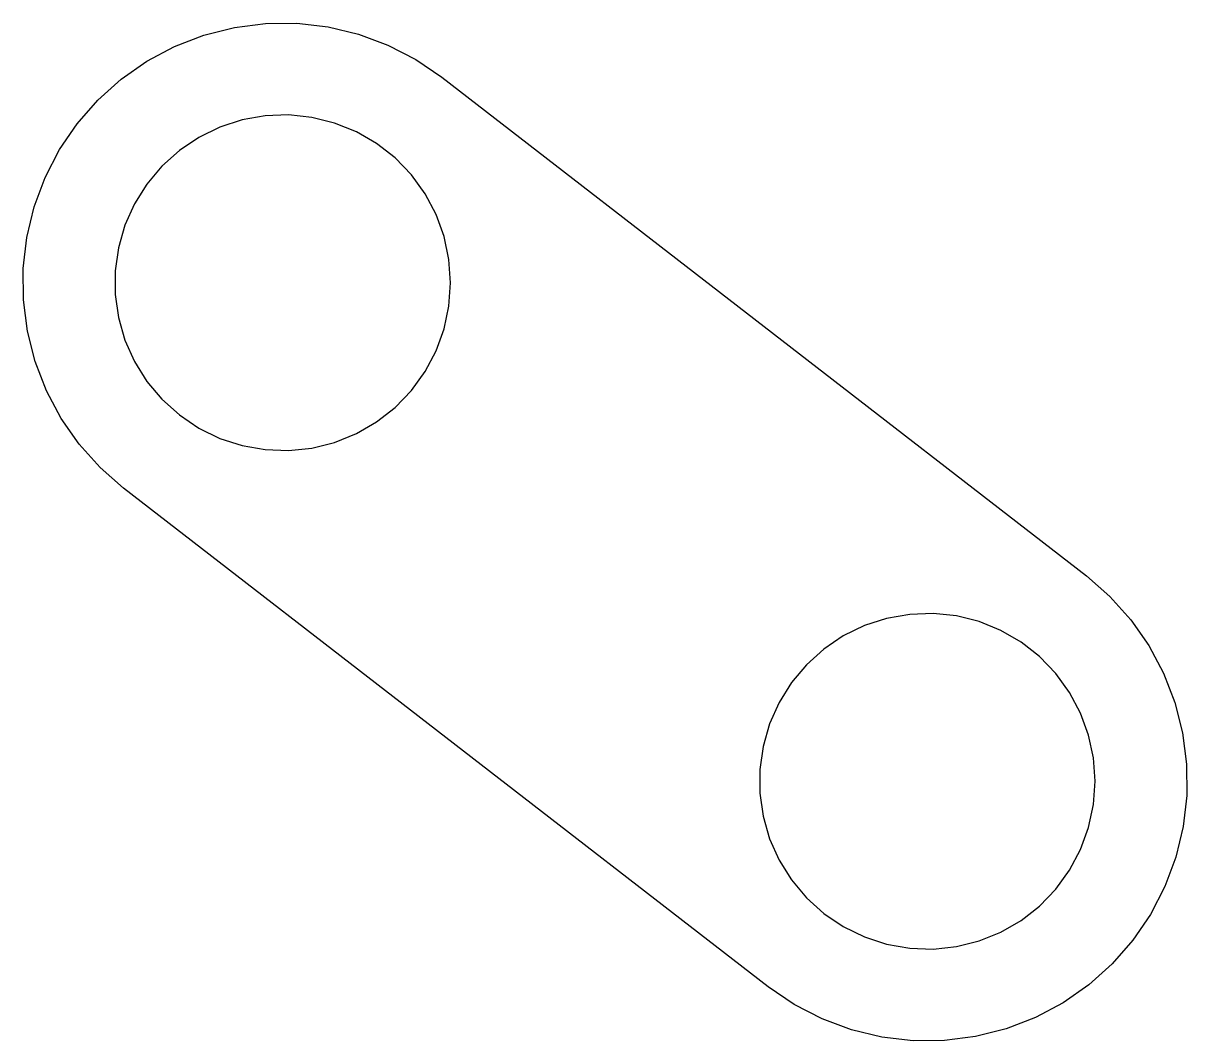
# Model space of a CAD drawing. Header units: millimetres. Extents: x 4 to 31.2, y 31.3 to 55.1.
import ezdxf

# ---------------------------------------------------------------- set-up
doc = ezdxf.new("R2010")
doc.units = ezdxf.units.MM
doc.layers.add('CUT', color=1, linetype='Continuous')

msp = doc.modelspace()

# ---------------------------------------------------------------- linework, layer by layer
at = {"layer": 'CUT'}
for points in [[(5.2646, 45.2148), (4.8442, 45.816), (4.4994, 46.4635), (4.2351, 47.1479), (4.0552, 47.8591), (3.9624, 48.5868), (3.9579, 49.3204), (4.0419, 50.0492), (4.2132, 50.7626), (4.4692, 51.4501), (4.8062, 52.1017), (5.2192, 52.708), (5.7024, 53.26), (6.2486, 53.7498), (6.8498, 54.1702), (7.4973, 54.5151), (8.1816, 54.7794), (8.8929, 54.9592), (9.6206, 55.0521), (10.3542, 55.0565), (11.083, 54.9725), (11.7963, 54.8012), (12.4838, 54.5453), (13.1355, 54.2083), (13.7398, 53.7965), (28.8111, 42.1354), (29.3615, 41.6538), (29.8513, 41.1076), (30.2716, 40.5064), (30.6165, 39.8589), (30.8808, 39.1746), (31.0607, 38.4633), (31.1535, 37.7356), (31.1579, 37.002), (31.0739, 36.2732), (30.9027, 35.5599), (30.6467, 34.8724), (30.3097, 34.2207), (29.8966, 33.6145), (29.4135, 33.0624), (28.8673, 32.5726), (28.2661, 32.1522), (27.6186, 31.8074), (26.9342, 31.5431), (26.223, 31.3632), (25.4953, 31.2704), (24.7617, 31.2659), (24.0329, 31.35), (23.3196, 31.5212), (22.632, 31.7772), (21.9804, 32.1142), (21.376, 32.526), (6.3048, 44.187), (5.7544, 44.6687)], [(13.9107, 49.5366), (13.7969, 50.0722), (13.6096, 50.5867), (13.3525, 51.0702), (13.0307, 51.5132), (12.6503, 51.9071), (12.2188, 52.2442), (11.7446, 52.518), (11.2369, 52.7231), (10.7056, 52.8555), (10.1611, 52.9128), (9.6138, 52.8937), (9.0746, 52.7986), (8.5538, 52.6294), (8.0617, 52.3893), (7.6077, 52.0831), (7.2008, 51.7168), (6.8488, 51.2973), (6.5587, 50.8329), (6.336, 50.3327), (6.185, 49.8064), (6.1088, 49.2641), (6.1088, 48.7166), (6.185, 48.1743), (6.336, 47.648), (6.5587, 47.1478), (6.8488, 46.6834), (7.2008, 46.2639), (7.6077, 45.8976), (8.0617, 45.5914), (8.5538, 45.3513), (9.0746, 45.1821), (9.6138, 45.087), (10.1611, 45.0679), (10.7056, 45.1252), (11.2369, 45.2576), (11.7446, 45.4627), (12.2188, 45.7365), (12.6503, 46.0736), (13.0307, 46.4675), (13.3525, 46.9105), (13.6096, 47.394), (13.7969, 47.9085), (13.9107, 48.4441), (13.9489, 48.9904)], [(28.8646, 38.4139), (28.6773, 38.9285), (28.4202, 39.4119), (28.0984, 39.8549), (27.718, 40.2488), (27.2865, 40.5859), (26.8123, 40.8597), (26.3046, 41.0648), (25.7733, 41.1973), (25.2288, 41.2545), (24.6815, 41.2354), (24.1423, 41.1403), (23.6215, 40.9711), (23.1294, 40.7311), (22.6754, 40.4249), (22.2685, 40.0585), (21.9165, 39.639), (21.6264, 39.1747), (21.4037, 38.6745), (21.2527, 38.1481), (21.1765, 37.6059), (21.1765, 37.0583), (21.2527, 36.5161), (21.4037, 35.9897), (21.6264, 35.4895), (21.9165, 35.0251), (22.2685, 34.6057), (22.6754, 34.2393), (23.1294, 33.9331), (23.6215, 33.6931), (24.1423, 33.5239), (24.6815, 33.4288), (25.2288, 33.4097), (25.7733, 33.4669), (26.3046, 33.5994), (26.8123, 33.8045), (27.2865, 34.0783), (27.718, 34.4154), (28.0984, 34.8093), (28.4202, 35.2523), (28.6773, 35.7357), (28.8646, 36.2503), (28.9784, 36.7859), (29.0166, 37.3321), (28.9784, 37.8783)]]:
    msp.add_lwpolyline(points, close=True, dxfattribs=at)

doc.saveas('drawing.dxf')
